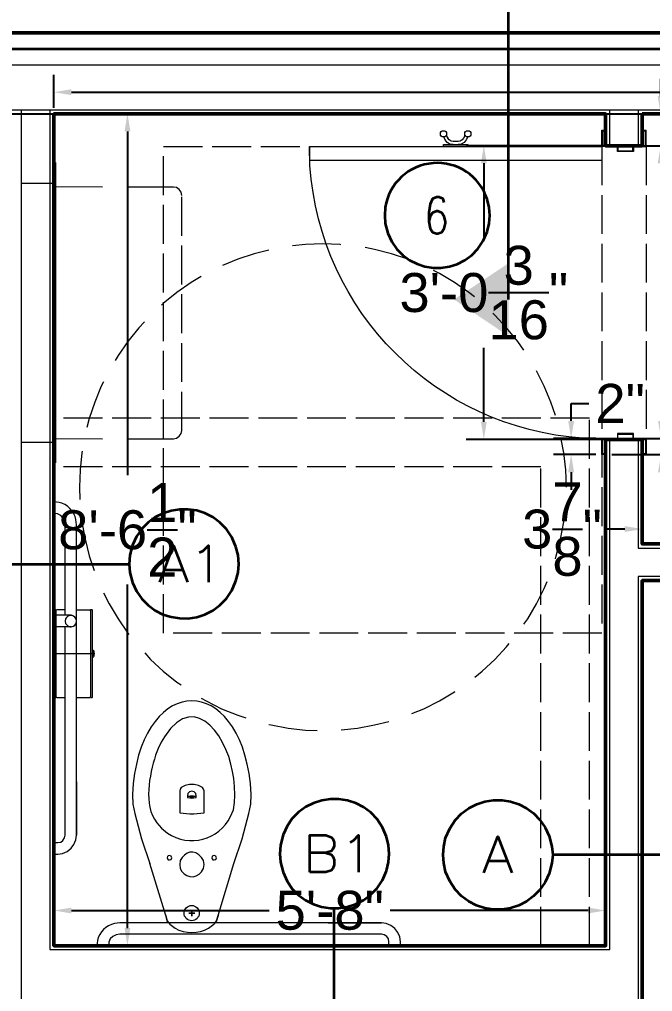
# Model space of a CAD drawing. Header units: inches. Extents: x 5 to 516, y -193 to 129.
# Drawn here: x 61.85 to 68.35, y 73.57 to 83.56 of the extents above; entities that cross this region are included whole.
import ezdxf

# ---------------------------------------------------------------- set-up
doc = ezdxf.new("R2010")
doc.units = ezdxf.units.IN
doc.header["$MEASUREMENT"] = 0
doc.linetypes.add('PDF_IMPORT', pattern=[1, 0.8, -0.2])
for name, color, linetype in [('Highlight', 210, 'Continuous'), ('PDF_Geometry', 7, 'Continuous'), ('PDF_Solid Fills', 7, 'Continuous')]:
    doc.layers.add(name, color=color, linetype=linetype)
doc.styles.get("Standard").update_dxf_attribs({"font": 'arial.ttf'})
doc.dimstyles.get("Standard").update_dxf_attribs({"dimtxt": 0.4, "dimasz": 0.18, "dimexe": 0.18, "dimexo": 0.0625, "dimgap": 0.09, "dimtad": 0, "dimtih": 1, "dimtoh": 1, "dimdec": 4, "dimlfac": 12, "dimzin": 0, "dimdsep": 46, "dimlunit": 4, "dimtxsty": 'Standard', "dimcen": 0.09, "dimadec": 3, "dimazin": 0, "dimtfac": 1, "dimtdec": 4, "dimtofl": 0, "dimtmove": 0, "dimatfit": 3, "dimfxl": 1, "dimtolj": 1, "dimtzin": 0, "dimarcsym": 0})

# ---------------------------------------------------------------- blocks, each defined once
blk = doc.blocks.new('*D34')
at = {"layer": 'Defpoints', "color": 0, "transparency": 16777216}
for p in [(67.9136, 82.261), (66.6193, 79.2443), (67.9136, 79.2443)]:
    blk.add_point(p, dxfattribs=at)
at = {"layer": 'Highlight', "color": 0, "lineweight": -2, "transparency": 16777216}
for p, q in [((67.8511, 82.261), (66.4393, 82.261)), ((66.6193, 82.081), (66.6193, 81.3215)), ((66.6193, 79.4243), (66.6193, 80.1839)), ((67.8511, 79.2443), (66.4393, 79.2443))]:
    blk.add_line(p, q, dxfattribs=at)
at = {"layer": 'Highlight', "color": 0, "transparency": 16777216}
for points in [[(66.5893, 82.081), (66.6493, 82.081), (66.6193, 82.261)], [(66.5893, 79.4243), (66.6493, 79.4243), (66.6193, 79.2443)]]:
    blk.add_solid(points, dxfattribs=at)
at = {"layer": 'Highlight', "color": 0, "transparency": 16777216, "insert": (66.6193, 80.7527), "char_height": 0.4, "attachment_point": 5}
blk.add_mtext('\\A1;3\'-0{\\H1x;\\S3/16;}"', dxfattribs=at)
blk = doc.blocks.new('*D35')
at = {"layer": 'Defpoints', "color": 0, "transparency": 16777216}
for p in [(67.9903, 79.2543), (68.4388, 79.2543), (67.8703, 79.0877)]:
    blk.add_point(p, dxfattribs=at)
at = {"layer": 'Highlight', "color": 0, "lineweight": -2, "transparency": 16777216}
for p, q in [((68.4388, 79.4343), (68.4388, 79.6143)), ((68.4388, 79.6143), (68.6188, 79.6143)), ((68.0528, 79.2543), (68.6188, 79.2543)), ((67.9328, 79.0877), (68.6188, 79.0877)), ((68.4388, 78.9077), (68.4388, 78.7277))]:
    blk.add_line(p, q, dxfattribs=at)
at = {"layer": 'Highlight', "color": 0, "transparency": 16777216}
for points in [[(68.4088, 79.4343), (68.4688, 79.4343), (68.4388, 79.2543)], [(68.4088, 78.9077), (68.4688, 78.9077), (68.4388, 79.0877)]]:
    blk.add_solid(points, dxfattribs=at)
at = {"layer": 'Highlight', "color": 0, "transparency": 16777216, "insert": (68.942, 79.6143), "char_height": 0.4, "attachment_point": 5}
blk.add_mtext('\\A1;2"', dxfattribs=at)
blk = doc.blocks.new('*D36')
at = {"layer": 'Defpoints', "color": 0, "transparency": 16777216}
for p in [(67.5159, 79.2543), (67.8303, 79.2543), (67.8303, 79.0877)]:
    blk.add_point(p, dxfattribs=at)
at = {"layer": 'Highlight', "color": 0, "lineweight": -2, "transparency": 16777216}
for p, q in [((67.5159, 79.4343), (67.5159, 79.6143)), ((67.5159, 79.6143), (67.6959, 79.6143)), ((67.7678, 79.2543), (67.3359, 79.2543)), ((67.7678, 79.0877), (67.3359, 79.0877)), ((67.5159, 78.9077), (67.5159, 78.7277))]:
    blk.add_line(p, q, dxfattribs=at)
at = {"layer": 'Highlight', "color": 0, "transparency": 16777216}
for points in [[(67.4859, 79.4343), (67.5459, 79.4343), (67.5159, 79.2543)], [(67.4859, 78.9077), (67.5459, 78.9077), (67.5159, 79.0877)]]:
    blk.add_solid(points, dxfattribs=at)
at = {"layer": 'Highlight', "color": 0, "transparency": 16777216, "insert": (68.0192, 79.6143), "char_height": 0.4, "attachment_point": 5}
blk.add_mtext('\\A1;2"', dxfattribs=at)
blk = doc.blocks.new('*D53')
at = {"layer": 'Defpoints', "color": 0, "transparency": 16777216}
for p in [(79.287, 82.8102), (62.2036, 82.5877), (79.287, 82.5877)]:
    blk.add_point(p, dxfattribs=at)
at = {"layer": 'Highlight', "color": 0, "lineweight": -2, "transparency": 16777216}
for p, q in [((62.2036, 82.6502), (62.2036, 82.9902)), ((79.287, 82.6502), (79.287, 82.9902)), ((62.3836, 82.8102), (69.9871, 82.8102)), ((79.107, 82.8102), (71.5035, 82.8102))]:
    blk.add_line(p, q, dxfattribs=at)
at = {"layer": 'Highlight', "color": 0, "transparency": 16777216}
for points in [[(62.3836, 82.8402), (62.3836, 82.7802), (62.2036, 82.8102)], [(79.107, 82.8402), (79.107, 82.7802), (79.287, 82.8102)]]:
    blk.add_solid(points, dxfattribs=at)
at = {"layer": 'Highlight', "color": 0, "transparency": 16777216, "insert": (70.7453, 82.8102), "char_height": 0.4, "attachment_point": 5}
blk.add_mtext('\\A1;17\'-1"', dxfattribs=at)
blk = doc.blocks.new('*D54')
at = {"layer": 'Defpoints', "color": 0, "transparency": 16777216}
for p in [(62.9595, 82.5877), (62.9595, 82.5877), (62.9595, 74.0443)]:
    blk.add_point(p, dxfattribs=at)
at = {"layer": 'Highlight', "color": 0, "lineweight": -2, "transparency": 16777216}
for p, q in [((62.897, 82.5877), (62.7795, 82.5877)), ((62.9595, 82.4077), (62.9595, 78.8777)), ((62.9595, 74.2243), (62.9595, 77.7543)), ((62.897, 74.0443), (62.7795, 74.0443))]:
    blk.add_line(p, q, dxfattribs=at)
at = {"layer": 'Highlight', "color": 0, "transparency": 16777216}
for points in [[(62.9295, 82.4077), (62.9895, 82.4077), (62.9595, 82.5877)], [(62.9295, 74.2243), (62.9895, 74.2243), (62.9595, 74.0443)]]:
    blk.add_solid(points, dxfattribs=at)
at = {"layer": 'Highlight', "color": 0, "transparency": 16777216, "insert": (62.9595, 78.316), "char_height": 0.4, "attachment_point": 5}
blk.add_mtext('\\A1;8\'-6{\\H1x;\\S1/2;}"', dxfattribs=at)
blk = doc.blocks.new('*D55')
at = {"layer": 'Defpoints', "color": 0, "transparency": 16777216}
for p in [(62.2036, 74.4055), (67.8703, 74.4055), (67.8703, 74.4055)]:
    blk.add_point(p, dxfattribs=at)
at = {"layer": 'Highlight', "color": 0, "lineweight": -2, "transparency": 16777216}
for p, q in [((62.2036, 74.468), (62.2036, 74.5855)), ((67.8703, 74.468), (67.8703, 74.5855)), ((62.3836, 74.4055), (64.4153, 74.4055)), ((67.6903, 74.4055), (65.6586, 74.4055))]:
    blk.add_line(p, q, dxfattribs=at)
at = {"layer": 'Highlight', "color": 0, "transparency": 16777216}
for points in [[(62.3836, 74.4355), (62.3836, 74.3755), (62.2036, 74.4055)], [(67.6903, 74.4355), (67.6903, 74.3755), (67.8703, 74.4055)]]:
    blk.add_solid(points, dxfattribs=at)
at = {"layer": 'Highlight', "color": 0, "transparency": 16777216, "insert": (65.037, 74.4055), "char_height": 0.4, "attachment_point": 5}
blk.add_mtext('\\A1;5\'-8"', dxfattribs=at)
blk = doc.blocks.new('*D62')
at = {"layer": 'Defpoints', "color": 0, "transparency": 16777216}
for p in [(68.4353, 82.5877), (68.4353, 82.5877), (68.2036, 82.261)]:
    blk.add_point(p, dxfattribs=at)
at = {"layer": 'Highlight', "color": 0, "lineweight": -2, "transparency": 16777216}
for p, q in [((68.4353, 82.7677), (68.4353, 82.9477)), ((68.4353, 82.9477), (68.6153, 82.9477)), ((68.3728, 82.5877), (68.2553, 82.5877)), ((68.2661, 82.261), (68.6153, 82.261)), ((68.4353, 82.081), (68.4353, 81.901))]:
    blk.add_line(p, q, dxfattribs=at)
at = {"layer": 'Highlight', "color": 0, "transparency": 16777216}
for points in [[(68.4053, 82.7677), (68.4653, 82.7677), (68.4353, 82.5877)], [(68.4053, 82.081), (68.4653, 82.081), (68.4353, 82.261)]]:
    blk.add_solid(points, dxfattribs=at)
at = {"layer": 'Highlight', "color": 0, "transparency": 16777216, "insert": (69.2176, 82.9477), "char_height": 0.4, "attachment_point": 5}
blk.add_mtext('\\A1;3{\\H1x;\\S15/16;}"', dxfattribs=at)
blk = doc.blocks.new('*D64')
at = {"layer": 'Defpoints', "color": 0, "transparency": 16777216}
for p in [(68.247, 78.3233), (68.247, 78.3233), (68.5703, 78.171)]:
    blk.add_point(p, dxfattribs=at)
at = {"layer": 'Highlight', "color": 0, "lineweight": -2, "transparency": 16777216}
for p, q in [((68.247, 78.3858), (68.247, 78.5033)), ((68.5703, 78.2335), (68.5703, 78.5033)), ((68.067, 78.3233), (67.887, 78.3233)), ((68.7503, 78.3233), (68.9303, 78.3233))]:
    blk.add_line(p, q, dxfattribs=at)
at = {"layer": 'Highlight', "color": 0, "transparency": 16777216}
for points in [[(68.067, 78.3533), (68.067, 78.2933), (68.247, 78.3233)], [(68.7503, 78.3533), (68.7503, 78.2933), (68.5703, 78.3233)]]:
    blk.add_solid(points, dxfattribs=at)
at = {"layer": 'Highlight', "color": 0, "transparency": 16777216, "insert": (67.4221, 78.3233), "char_height": 0.4, "attachment_point": 5}
blk.add_mtext('\\A1;3{\\H1x;\\S7/8;}"', dxfattribs=at)

msp = doc.modelspace()

# ---------------------------------------------------------------- linework, layer by layer
at = {"layer": 'Highlight'}
msp.add_line((27.0369615, 82.5876717), (132.0996854, 82.5876717), dxfattribs=at)
at = {"layer": 'PDF_Geometry', "lineweight": 35}
for points in [[(66.8736346, 80.6810044), (66.8736346, 85.4376716)], [(52.8702969, 83.2543418), (84.1202994, 83.2543418)], [(66.2136343, 81.6776747), (66.2003009, 81.7143414), (66.1603009, 81.731008), (66.1336343, 81.731008), (66.0936343, 81.7143414), (66.0669676, 81.661008), (66.0536342, 81.571008), (66.0536342, 81.481008), (66.0669676, 81.411008), (66.0936343, 81.3743414), (66.1336343, 81.3576747), (66.1469676, 81.3576747), (66.1869676, 81.3743414), (66.2136343, 81.411008), (66.2269676, 81.4643414), (66.2269676, 81.481008), (66.2136343, 81.5343414), (66.1869676, 81.571008), (66.1469676, 81.5876747), (66.1336343, 81.5876747), (66.0936343, 81.571008), (66.0669676, 81.5343414), (66.0536342, 81.481008)], [(63.290301, 77.7776703), (63.4336343, 78.154337), (63.5769677, 77.7776703)], [(63.7003013, 78.0810083), (63.7369679, 78.1010083), (63.7903013, 78.1543416), (63.7903013, 77.7776749)], [(64.0736352, 77.7910028), (64.0969685, 77.8776695), (64.1036352, 77.9643362), (64.0969685, 78.0543362), (64.0736352, 78.1410029)], [(62.9836351, 78.0543362), (62.9769684, 77.9643362), (62.9836351, 77.8776695)], [(61.3069702, 77.9643362), (62.9769703, 77.9643362)], [(63.3436321, 77.9043386), (63.5236321, 77.9043386)], [(64.8336361, 74.8010059), (64.8336361, 75.1776726), (64.9969694, 75.1776726), (65.0503027, 75.1576726), (65.0669694, 75.1410059), (65.0836361, 75.1043392), (65.0836361, 75.0676726), (65.0669694, 75.0343392), (65.0503027, 75.0143392), (64.9969694, 74.9976725), (64.8336361, 74.9976725)], [(65.2469662, 75.1043371), (65.2802995, 75.1243371), (65.3336328, 75.1776704), (65.3336328, 74.8010037)], [(65.6203036, 74.8143384), (65.6403036, 74.9010051), (65.6469703, 74.9876717), (65.6403036, 75.0776717), (65.6203036, 75.1610051)], [(66.2269681, 74.8043354), (66.2069681, 74.8910021), (66.2003015, 74.9776687), (66.2069681, 75.0643354), (66.2269681, 75.1510021)], [(66.620298, 74.7910029), (66.7636313, 75.1643362), (66.9069647, 74.7910029)], [(64.5303035, 75.0776717), (64.5236369, 74.9876717), (64.5303035, 74.9010051)], [(64.9969661, 74.9976747), (65.0502995, 74.981008), (65.0669661, 74.961008), (65.0836328, 74.9276747), (65.0836328, 74.8743414), (65.0669661, 74.8376747), (65.0502995, 74.8176747), (64.9969661, 74.801008), (64.8336328, 74.801008)], [(67.3169682, 75.0643354), (67.3269683, 74.9776687), (67.3169682, 74.8910021)], [(66.6736359, 74.9143414), (66.8536359, 74.9143414)], [(68.9936367, 74.9776687), (67.3269699, 74.9776687)], [(65.0836361, 72.7576707), (65.0836361, 74.4276708)]]:
    msp.add_lwpolyline(points, dxfattribs=at)
at = {"layer": 'PDF_Geometry', "lineweight": 50}
for points in [[(52.8702969, 83.4210085), (84.1202994, 83.4210085)], [(68.2469648, 82.5876751), (68.2469648, 82.2610084), (67.8702981, 82.2610084), (67.8702981, 82.5876751), (62.203631, 82.5876751), (62.203631, 74.0443411), (67.8702981, 74.0443411), (67.8702981, 79.2443415), (68.2469647, 79.2443415), (68.2469647, 78.171008), (68.570298, 78.171008)], [(68.2469664, 82.5876751), (79.2869673, 82.5876751), (79.2869673, 77.171008)], [(68.570298, 77.7943414), (68.2469647, 77.7943414), (68.2469647, 71.7943409), (71.4136316, 71.7943409)]]:
    msp.add_lwpolyline(points, dxfattribs=at)
at = {"layer": 'PDF_Geometry', "lineweight": 9}
msp.add_lwpolyline([(84.1202994, 82.6276751), (84.1202994, 83.0876751), (52.8702969, 83.0876751), (52.8702969, 82.6276751)], close=True, dxfattribs=at)
for points in [[(47.1636314, 57.5843381), (52.0369652, 57.5843381), (52.0369652, 59.751005), (52.3302985, 59.751005), (52.3302985, 57.5843381), (79.3303006, 57.5843381), (79.3303006, 64.6710053), (61.8702992, 64.6710053), (61.8702992, 82.6276734)], [(62.1636326, 82.6276734), (62.1636326, 74.0043393), (67.913633, 74.0043393), (67.913633, 79.2443397), (68.2036331, 79.2443397), (68.2036331, 78.1276731), (68.7369664, 78.1276731)], [(68.2036314, 82.6276734), (68.2036314, 82.2610067), (67.9136314, 82.2610067), (67.9136314, 82.6276734)], [(68.7369664, 77.837673), (68.2036331, 77.837673), (68.2036331, 71.7543392), (71.4536334, 71.7543392)]]:
    msp.add_lwpolyline(points, dxfattribs=at)
at = {"layer": 'PDF_Geometry', "lineweight": 15}
for points in [[(67.8302997, 82.2543417), (67.8302997, 82.4210084), (67.8702997, 82.4210084)], [(67.8636328, 82.4110081), (67.8369661, 82.4110081), (67.8369661, 82.2610081), (67.9969661, 82.2610081), (67.9969661, 82.2076748), (68.1502995, 82.2076748), (68.1502995, 82.2610081), (68.2802995, 82.2610081), (68.2802995, 82.4110081), (68.2536328, 82.4110081)], [(67.8636385, 82.4110054), (67.8636385, 82.3876721)], [(67.8636385, 82.3876764), (67.8703051, 82.3876764)], [(67.8702981, 82.4210084), (67.8702981, 82.387675)], [(68.2469664, 82.4210097), (68.2469664, 82.3876764), (68.2536331, 82.3876764)], [(68.2469664, 82.4210084), (68.2869664, 82.4210084)], [(68.2536328, 82.3876764), (68.2536328, 82.4110097)], [(68.2869648, 82.2543417), (68.2869648, 82.4210084)], [(66.2036313, 82.3510078), (66.2236313, 82.3210078)], [(66.303634, 82.2743409), (66.2703007, 82.2776742), (66.243634, 82.2943409), (66.223634, 82.3210075)], [(66.2303036, 82.3676704), (66.2503036, 82.3376704)], [(66.3569673, 82.3043431), (66.303634, 82.3043431), (66.283634, 82.3076764), (66.263634, 82.3210097), (66.2503007, 82.3376764)], [(66.4269657, 82.3676704), (66.410299, 82.3376704), (66.3969657, 82.3210038), (66.3769657, 82.3076704), (66.3569657, 82.3043371)], [(66.4369687, 82.3210057), (66.4169687, 82.294339), (66.3869687, 82.2776723), (66.3569687, 82.274339)], [(66.4536313, 82.3510078), (66.4369646, 82.3210078)], [(64.8302995, 82.2543417), (64.8302995, 82.107675)], [(66.4536313, 82.2543417), (66.2036313, 82.2543417)], [(67.9903, 82.2543417), (67.8303, 82.2543417)], [(68.1569667, 82.2543371), (68.1569667, 82.2010037), (67.9903, 82.2010037), (67.9903, 82.2543371)], [(68.0569707, 82.2543417), (68.0569707, 82.257675)], [(68.1569667, 82.2543417), (68.2869667, 82.2543417)], [(62.2236369, 79.0043414), (62.2236369, 82.087675)], [(61.8702976, 81.8776734), (62.223631, 81.8776734)], [(62.2236369, 79.2110065), (61.8703036, 79.2110065), (61.8703036, 81.8776734)], [(62.703631, 81.8343384), (62.223631, 81.8376717)], [(63.516972, 81.7510051), (63.5103053, 81.7843384), (63.4903053, 81.8110051), (63.4636387, 81.8310051), (63.4336387, 81.8343384), (62.9536386, 81.8343384)], [(64.410303, 81.1876709), (64.2603029, 81.1510042), (64.0936363, 81.0943375), (63.9369696, 81.0310042)], [(65.1503, 81.2443386), (65.1436334, 81.247672), (64.9669667, 81.2543386), (64.7869667, 81.247672), (64.6536333, 81.2310053)], [(65.8769711, 81.0776719), (65.8403044, 81.0943386), (65.6703044, 81.1510053), (65.4969711, 81.1943386), (65.4003044, 81.2143386)], [(66.5236318, 80.70767), (66.4636318, 80.7543367), (66.3169652, 80.8543367), (66.1636318, 80.94767), (66.1036318, 80.97767)], [(63.7169707, 80.9176717), (63.6136373, 80.8543383), (63.4669706, 80.7543383), (63.3269706, 80.641005), (63.310304, 80.6243383)], [(67.0303051, 80.1610052), (66.9669717, 80.2510052), (66.8536384, 80.3910052), (66.7336384, 80.5210052), (66.710305, 80.5410052)], [(63.1336373, 80.4510036), (63.0769706, 80.3910036), (62.9636373, 80.2510036), (62.8636372, 80.1043369), (62.8336372, 80.0543369)], [(67.3536354, 79.4910019), (67.3069688, 79.6276686), (67.2403021, 79.7910019), (67.1603021, 79.9476686)], [(62.713634, 79.8343382), (62.6903006, 79.7910049), (62.623634, 79.6276716), (62.5669673, 79.4576715), (62.543634, 79.3676715)], [(63.4336387, 79.2510049), (63.4636387, 79.2576715), (63.4903053, 79.2776715), (63.5103053, 79.3043382), (63.516972, 79.3343382)], [(67.8636328, 79.0943385), (67.8369661, 79.0943385), (67.8369661, 79.2443385), (67.9969661, 79.2443385), (67.9969661, 79.2976718), (68.1502995, 79.2976718), (68.1502995, 79.2443385), (68.2802995, 79.2443385), (68.2802995, 79.0943385), (68.2536328, 79.0943385)], [(68.1569667, 79.2543428), (68.1569667, 79.3043428), (67.9903, 79.3043428), (67.9903, 79.2543428)], [(62.2236369, 79.2543415), (62.703637, 79.2510081)], [(62.953631, 79.2510049), (63.4336311, 79.2510049)], [(67.466971, 78.7543414), (67.4603043, 78.9310081), (67.4403043, 79.1076748), (67.4136376, 79.2476748)], [(67.9903, 79.2543415), (67.8303, 79.2543415)], [(68.0569707, 79.2543415), (68.0569707, 79.2576748)], [(68.1569667, 79.2543415), (68.2869667, 79.2543415)], [(68.2869648, 79.2543415), (68.2869648, 79.0876748)], [(62.4936361, 79.1243366), (62.4903028, 79.1076699), (62.4736361, 78.9310032), (62.4669695, 78.7543365), (62.4703028, 78.6276699)], [(67.8636385, 79.0943412), (67.8636385, 79.1176745)], [(67.8636385, 79.1176702), (67.8703051, 79.1176702)], [(68.2469664, 79.0876702), (68.2469664, 79.1176702), (68.2536331, 79.1176702)], [(68.2469664, 79.0876748), (68.2869664, 79.0876748)], [(68.2536328, 79.1176702), (68.2536328, 79.0943368)], [(62.2569684, 78.5976701), (62.203635, 78.6043368)], [(62.3203031, 78.3676701), (62.3136364, 78.4043368), (62.2969697, 78.4376701), (62.2736364, 78.4643368), (62.2403031, 78.4810034), (62.2036364, 78.4843368)], [(67.3536354, 78.0176741), (67.3636354, 78.0476741), (67.4069688, 78.2210075), (67.4403021, 78.3976742), (67.4536354, 78.5076742)], [(62.4369684, 78.3676701), (62.4303017, 78.4210034)], [(62.3203031, 77.4376706), (62.3203031, 78.3676706)], [(62.4369684, 75.7276688), (62.4369684, 75.1810021), (62.4369684, 78.367669)], [(62.4936361, 78.3776731), (62.5236361, 78.2210064), (62.5669695, 78.0476731), (62.6169695, 77.897673)], [(67.0303051, 77.3476708), (67.0703051, 77.4010042), (67.1603051, 77.5543375), (67.2403051, 77.7143375), (67.2703051, 77.7843375)], [(62.713634, 77.6676714), (62.7703007, 77.5543381), (62.863634, 77.4010047), (62.963634, 77.254338), (62.973634, 77.2410047)], [(62.203631, 77.4910042), (62.203631, 76.5976708), (62.203631, 76.5943374), (62.2102976, 76.5943374)], [(62.2236375, 77.4943383), (62.2103041, 77.4943383), (62.2036375, 77.4943383), (62.2036375, 77.491005)], [(62.2236369, 77.4943383), (62.2236369, 76.5943382)], [(62.2236369, 77.4910017), (62.2269703, 77.4910017)], [(62.2269667, 77.4910017), (62.2303001, 77.4910017)], [(62.3202998, 77.4943383), (62.2336331, 77.4943383), (62.2302998, 77.4943383), (62.2302998, 77.491005)], [(62.4369684, 77.4943383), (62.5703017, 77.4943383)], [(62.5702996, 77.4943351), (62.5736329, 77.4943351), (62.5736329, 77.4910017), (62.5769662, 77.4910017)], [(62.5802993, 77.4910017), (62.5769659, 77.4910017)], [(62.5936326, 77.4943383), (62.5802993, 77.4943383), (62.5802993, 76.5943382), (62.5936326, 76.5943382)], [(62.5936321, 76.594341), (62.5969654, 76.594341), (62.6002987, 76.5976743), (62.6002987, 77.4910077)], [(62.6003053, 77.4910017), (62.5969719, 77.4943351), (62.5936386, 77.4943351)], [(62.3803006, 77.4376706), (62.2036339, 77.4376706)], [(62.323635, 77.4010063), (62.3203017, 77.377673), (62.323635, 77.3543397)], [(62.4203017, 77.337673), (62.433635, 77.3543397), (62.4369684, 77.377673), (62.433635, 77.4010063), (62.4203017, 77.417673)], [(62.3803006, 77.3176754), (62.2036339, 77.3176754)], [(62.3203031, 75.181004), (62.3203031, 77.3176708)], [(66.5269684, 76.801006), (66.6036351, 76.8643394), (66.7336351, 76.9843394), (66.8536351, 77.1143394), (66.8803018, 77.1476727)], [(62.2003012, 77.0443396), (62.6236345, 77.0443396)], [(62.6003053, 77.0810082), (62.6069719, 77.0810082)], [(62.6003053, 77.0076711), (62.6069719, 77.0076711)], [(62.6069649, 77.0076711), (62.6102982, 77.0110044)], [(62.6103015, 77.0776716), (62.6069681, 77.081005)], [(62.6103047, 77.0776719), (62.613638, 77.0710052), (62.613638, 77.0743386)], [(62.613638, 77.0176741), (62.6103047, 77.0110074)], [(63.1369671, 77.051006), (63.1969671, 76.9843394), (63.3269671, 76.8643394), (63.4669671, 76.751006), (63.5103004, 76.7243394)], [(62.2103041, 76.594341), (62.2236375, 76.594341)], [(62.2236369, 76.5976708), (62.2269703, 76.5976708)], [(62.2336367, 76.5943374), (62.2303033, 76.5943374), (62.2303033, 76.5976708), (62.22697, 76.5976708)], [(62.2336331, 76.594341), (62.3202998, 76.594341)], [(62.4369684, 76.594341), (62.5703017, 76.594341)], [(62.5703031, 76.594341), (62.5736364, 76.594341), (62.5736364, 76.5976743)], [(62.5769695, 76.5976708), (62.5736361, 76.5976708)], [(62.5802993, 76.5976708), (62.5769659, 76.5976708)], [(63.7169707, 76.5876746), (63.7669707, 76.5576746), (63.9269707, 76.4776746), (64.0936373, 76.4110079), (64.1736374, 76.3843412)], [(65.8803009, 76.4276743), (66.0036342, 76.4776743), (66.1636343, 76.5576743), (66.3169676, 76.6510076), (66.3236343, 76.654341)], [(64.410303, 76.3143388), (64.4336363, 76.3110054), (64.610303, 76.2776721), (64.7869697, 76.2576721), (64.9069697, 76.2543388)], [(65.1536366, 76.2610076), (65.3203033, 76.2776743), (65.49697, 76.3110076), (65.6436367, 76.3476743)], [(63.3403034, 76.1910043), (63.3069701, 76.1343377), (63.2736367, 76.0710043), (63.2469701, 76.0010043)], [(63.0169701, 75.711004), (63.0103034, 75.5976707)], [(63.7303034, 75.6676712), (63.6903034, 75.6910046), (63.6436368, 75.7010046), (63.5969701, 75.7010046), (63.5536368, 75.6910046), (63.5103034, 75.6676712)], [(64.0169701, 75.3710043), (64.0469701, 75.4410043), (64.0603035, 75.5143376), (64.0636368, 75.5910043), (64.0603035, 75.677671), (64.0503035, 75.7610043)], [(64.2303035, 75.5976707), (64.2236368, 75.711004)], [(63.0102988, 75.5976707), (63.0136321, 75.4976707), (63.0336321, 75.401004)], [(63.5102988, 75.6676712), (63.5002988, 75.6510046), (63.4969655, 75.6343379)], [(63.496966, 75.6343393), (63.496966, 75.4076726), (63.6002994, 75.3976726)], [(63.6636327, 75.5676712), (63.6636327, 75.5843379), (63.6602994, 75.6076712), (63.6436327, 75.6243379), (63.6202994, 75.6310046), (63.596966, 75.6243379), (63.5802994, 75.6076712), (63.576966, 75.5843379)], [(63.5769696, 75.5843379), (63.5769696, 75.5676712)], [(63.6402994, 75.3976726), (63.746966, 75.4076726), (63.746966, 75.6343393), (63.7402994, 75.6510059), (63.7302994, 75.6676726)], [(63.8736343, 74.3010058), (63.890301, 74.3543392), (64.050301, 74.8876725), (64.1369677, 75.1410059), (64.2069677, 75.4010059), (64.2269677, 75.4976726), (64.230301, 75.5976726)], [(63.6636327, 75.5710051), (63.6636327, 75.5743384), (63.6602994, 75.5743384), (63.656966, 75.5776718), (63.6436327, 75.5776718), (63.636966, 75.5810051), (63.6036327, 75.5810051), (63.596966, 75.5776718), (63.5836327, 75.5776718), (63.5802994, 75.5743384), (63.576966, 75.5743384), (63.576966, 75.5710051)], [(63.5769696, 75.5676753), (63.6203029, 75.5610086), (63.6636362, 75.5676753)], [(63.6069685, 75.5743384), (63.6036351, 75.5743384), (63.6036351, 75.5710051), (63.6069685, 75.5710051)], [(63.6336351, 75.5710051), (63.6369685, 75.5710051), (63.6369685, 75.5743384), (63.6336351, 75.5743384)], [(63.0336346, 75.4010086), (63.1036346, 75.1410086), (63.1903012, 74.8876752)], [(63.6003053, 75.397672), (63.6403053, 75.397672)], [(63.2603034, 75.3076709), (63.3103034, 75.2510043), (63.3703034, 75.2010043)], [(62.203631, 75.1043371), (62.243631, 75.1043371)], [(62.2036361, 74.9843419), (62.2436361, 74.9843419), (62.2936361, 74.9910086), (62.3403028, 75.0110086), (62.3803028, 75.0443419), (62.4103028, 75.0843419), (62.4303028, 75.1310086), (62.4369695, 75.1810086)], [(62.2436361, 75.1043371), (62.2736361, 75.1076704), (62.2969695, 75.1243371), (62.3136361, 75.1510037), (62.3203028, 75.1810037)], [(63.3803012, 74.2776725), (63.3669679, 74.3010058), (63.3536346, 74.3543392), (63.1903012, 74.8876725)], [(63.406966, 74.9310067), (63.4136327, 74.9476734), (63.406966, 74.96434)], [(63.5002994, 74.9176728), (63.496966, 74.8776728), (63.5002994, 74.8376728)], [(63.7202994, 74.8043395), (63.7402994, 74.8376728), (63.746966, 74.8776728), (63.7402994, 74.9176728), (63.7202994, 74.9510061)], [(63.8669677, 74.9310067), (63.8736343, 74.9476734), (63.8669677, 74.96434)], [(63.3536351, 74.354337), (63.3669685, 74.3010037), (63.3936351, 74.264337)], [(63.8903037, 74.354337), (63.8736371, 74.3010037), (63.8469704, 74.264337)], [(63.8603016, 74.27767), (63.8736349, 74.3010034)], [(62.8803007, 74.27767), (62.8269673, 74.2710034)], [(65.0203019, 74.27767), (65.5669686, 74.27767), (62.8803017, 74.27767)], [(63.3936335, 74.2643373), (63.4503002, 74.2243373)], [(63.7903002, 74.2243373), (63.8469669, 74.2643373)], [(65.7636356, 74.0443378), (65.7636356, 74.0843378), (65.7569689, 74.1343378), (65.7369689, 74.1810045), (65.7036356, 74.2210045), (65.6636356, 74.2510045), (65.6169689, 74.2710045), (65.5669689, 74.2776711)], [(62.6503006, 74.09767), (62.643634, 74.0443367)], [(62.8803007, 74.1610047), (62.843634, 74.1543381), (62.8103007, 74.1376714), (62.783634, 74.1143381), (62.7669673, 74.0810047), (62.763634, 74.0443381)], [(65.5669667, 74.1610047), (62.8802998, 74.1610047)], [(65.6436337, 74.0843378), (65.6403003, 74.1143378), (65.6236337, 74.1376711), (65.596967, 74.1543378), (65.566967, 74.1610045)], [(65.6436337, 74.0443394), (65.6436337, 74.0843394)]]:
    msp.add_lwpolyline(points, dxfattribs=at)
for points in [[(66.2036313, 82.2543409), (66.2036313, 82.2743409), (66.4536313, 82.2743409), (66.4536313, 82.2543409)], [(62.613638, 77.0176719), (62.613638, 77.0710052)], [(62.613638, 77.0210074), (62.613638, 77.0176741)], [(63.6202977, 74.4076706), (63.6202977, 74.3476706)], [(63.5902999, 74.3776728), (63.6502999, 74.3776728)]]:
    msp.add_lwpolyline(points, close=True, dxfattribs=at)
at = {"layer": 'PDF_Geometry', "linetype": 'PDF_IMPORT', "lineweight": 15, "ltscale": 0.5}
for points in [[(67.8302997, 82.2543417), (67.8302997, 77.2543413), (63.3302993, 77.2543413), (63.3302993, 82.2543417), (67.8302997, 82.2543417)], [(72.2869651, 82.2543417), (68.2869664, 82.2543417), (68.2869648, 79.2543415), (72.2869667, 79.2543415), (72.2869651, 82.2543417)], [(63.516972, 79.3343382), (63.516972, 81.7543417)], [(67.7036314, 74.0443394), (67.7036314, 79.4610065), (62.2036326, 79.4610065)], [(62.203631, 74.0443394), (67.2036314, 74.0443394), (67.2036314, 78.9610081), (62.203631, 78.9610065), (62.203631, 74.044341)]]:
    msp.add_lwpolyline(points, dxfattribs=at)
at = {"layer": 'PDF_Geometry', "lineweight": 15}
msp.add_lwpolyline([(67.8702981, 79.1176748), (67.8702997, 79.0876748), (67.8302997, 79.0876748), (67.8302997, 79.2543415), (67.633633, 79.2576748, -0.375669635), (64.8336329, 82.057675), (64.8302995, 82.2543417), (67.8302997, 82.2543417), (67.8302997, 82.1076751), (64.8302995, 82.1076751)], format="xyb", dxfattribs=at)
at = {"layer": 'PDF_Geometry', "lineweight": 35}
msp.add_lwpolyline([(66.6536357, 81.3776733), (66.6736357, 81.4610067), (66.6803023, 81.54434), (66.6736357, 81.6276733), (66.6536357, 81.7110067, 0.788235893), (65.6069689, 81.6276733), (65.6036356, 81.54434), (65.6069689, 81.4610067)], format="xyb", dxfattribs=at)
at = {"layer": 'PDF_Geometry', "lineweight": 15}
for centre, radius in [((66.2050653, 82.3826731), 0.0319483), ((66.4550653, 82.3826731), 0.0319483), ((63.618872, 74.3791055), 0.0781126)]:
    msp.add_circle(centre, radius, dxfattribs=at)
at = {"layer": 'PDF_Geometry', "lineweight": 35}
for points in [[(65.6069689, 81.4610067), (65.7116912, 80.9016733), (66.461469, 80.8373955), (66.6536357, 81.3776733)], [(64.0736352, 78.1410029), (63.8788574, 78.7007807), (63.0891907, 78.635114), (62.9836351, 78.0543362)], [(62.9836351, 77.8776695), (63.0891907, 77.2968917), (63.8788574, 77.231225), (64.0736352, 77.7910028)], [(65.6203036, 75.1610051), (65.4321369, 75.7221718), (64.631748, 75.6622829), (64.5303035, 75.0776717)], [(66.2269681, 75.1510021), (66.4225237, 75.7108355), (67.2143016, 75.650391), (67.3169682, 75.0643354)], [(64.5303035, 74.9010051), (64.6311368, 74.3181161), (65.4273591, 74.2564495), (65.6203036, 74.8143384)], [(67.3169682, 74.8910021), (67.2150237, 74.3045576), (66.4218015, 74.2432798), (66.2269681, 74.8043354)]]:
    msp.add_open_spline(points, degree=3, dxfattribs=at)
at = {"layer": 'PDF_Geometry', "lineweight": 15}
for points in [[(62.4303017, 78.4210034), (62.4173017, 78.5008368), (62.3367461, 78.5848923), (62.2569684, 78.5976701)], [(62.4203017, 77.417673), (62.3829684, 77.4513397), (62.3503573, 77.4379508), (62.323635, 77.4010063)], [(62.323635, 77.3543397), (62.3503573, 77.3173952), (62.3829684, 77.3040063), (62.4203017, 77.337673)], [(64.2236368, 75.711004), (64.091859, 76.8426152), (63.1495256, 76.8423374), (63.0169701, 75.711004)], [(64.0503035, 75.7610043), (64.0118035, 76.1426155), (63.6729145, 76.6993933), (63.3403034, 76.1910043)], [(63.2469701, 76.0010043), (63.1863034, 75.796171), (63.1178589, 75.4929487), (63.2603034, 75.3076709)], [(63.6336351, 75.5743384), (63.6247463, 75.5743384), (63.6158574, 75.5743384), (63.6069685, 75.5743384)], [(63.6069685, 75.5710051), (63.6158574, 75.5710051), (63.6247463, 75.5710051), (63.6336351, 75.5710051)], [(63.3703034, 75.2010043), (63.5923034, 75.0470043), (63.9034146, 75.1312265), (64.0169701, 75.3710043)], [(63.406966, 74.96434), (63.3544105, 74.99634), (63.3544105, 74.8990067), (63.406966, 74.9310067)], [(63.7202994, 74.9510061), (63.6507994, 75.0387284), (63.5451327, 75.0131173), (63.5002994, 74.9176728)], [(63.8669677, 74.96434), (63.8144121, 74.99634), (63.8144121, 74.8990067), (63.8669677, 74.9310067)], [(63.5002994, 74.8376728), (63.5389105, 74.7437839), (63.6577438, 74.719895), (63.7202994, 74.8043395)], [(62.8269673, 74.2710034), (62.7399673, 74.2537812), (62.6709118, 74.1828367), (62.6503006, 74.09767)], [(63.4503002, 74.2243373), (63.5470224, 74.164115), (63.693578, 74.164115), (63.7903002, 74.2243373)]]:
    msp.add_open_spline(points, degree=3, dxfattribs=at)
at = {"layer": 'PDF_Solid Fills', "lineweight": 35, "transparency": 33554559}
msp.add_solid([(66.313637, 80.6810044), (66.873637, 81.0543378), (66.873637, 80.3043377)], dxfattribs=at)

# ---------------------------------------------------------------- dimensions: what is measured, and where the dimension line sits
at = {"layer": 'Highlight'}
for base, p1, p2, angle, picture, middle in [((68.4352947, 82.5876751), (68.2036314, 82.2610067), (68.4352947, 82.5876751), 270, '*D62', (69.217573, 82.9476751)), ((62.9595258, 82.5876751), (62.9595258, 74.0443394), (62.9595258, 82.5876751), 90, '*D54', (62.9595258, 78.3160072)), ((66.6192715, 79.2443397), (67.9136314, 82.2610067), (67.913633, 79.2443397), 270, '*D34', (66.6192715, 80.7526732)), ((67.515911, 79.2543415), (67.8302997, 79.0876748), (67.8303, 79.2543415), 270, '*D36', (68.0191989, 79.6143415)), ((68.4387593, 79.2543415), (67.8702997, 79.0876748), (67.9903, 79.2543415), 270, '*D35', (68.9420471, 79.6143415))]:
    dim = msp.add_linear_dim(base=base, p1=p1, p2=p2, angle=angle, dimstyle='Standard', dxfattribs=at)
    dim.commit()
    dim.dimension.update_dxf_attribs({"geometry": picture, "text_midpoint": middle})
for base, p1, p2, picture, middle in [((79.2869673, 82.8101621), (62.203631, 82.5876751), (79.2869673, 82.5876751), '*D53', (70.7452991, 82.8101621)), ((68.2469647, 78.3233162), (68.570298, 78.171008), (68.2469647, 78.3233162), '*D64', (67.422067, 78.3233162)), ((67.8702981, 74.4054714), (62.203631, 74.4054714), (67.8702981, 74.4054714), '*D55', (65.0369645, 74.4054714))]:
    dim = msp.add_linear_dim(base=base, p1=p1, p2=p2, dimstyle='Standard', dxfattribs=at)
    dim.commit()
    dim.dimension.update_dxf_attribs({"geometry": picture, "text_midpoint": middle})

doc.saveas('drawing.dxf')
